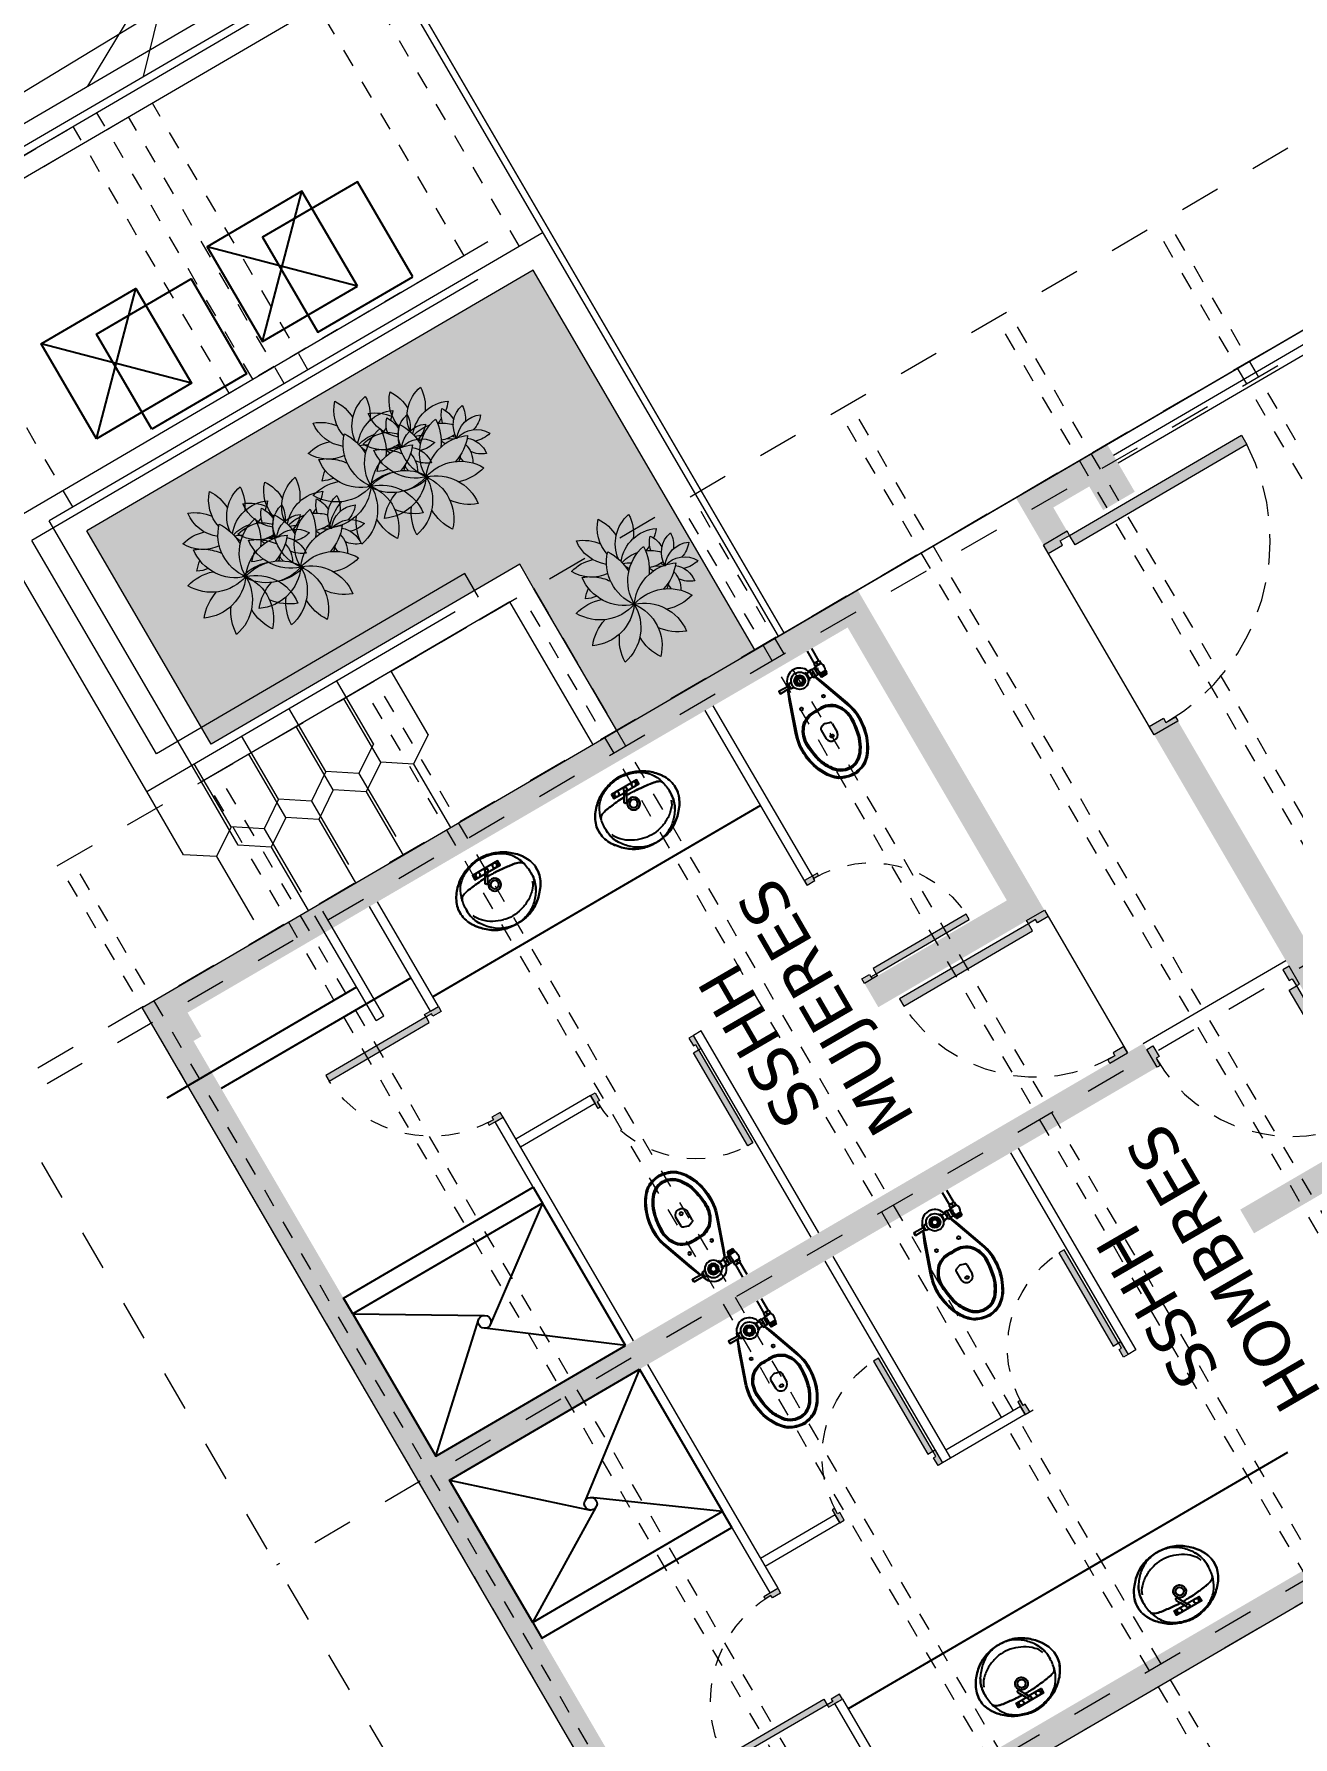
# Model space of a CAD drawing. Header units: millimetres. Extents: x 547073 to 557369, y 9424164 to 9429566.
# Drawn here: x 548950.16 to 548957.03, y 9427007.95 to 9427017.25 of the extents above; entities that cross this region are included whole.
import ezdxf

# ---------------------------------------------------------------- set-up
doc = ezdxf.new("R2010")
doc.units = ezdxf.units.MM
doc.linetypes.add('Dash', pattern=[6.35, 3.175, -3.175])
doc.linetypes.add('HIDDEN2', pattern=[0.1875, 0.125, -0.0625])
for name, color, linetype, lineweight in [('- Cotas', 173, 'Continuous', 13), ('- Lineas', 177, 'Continuous', 9), ('- Mobiliario fijo', 6, 'Continuous', 15), ('- Proyección', 8, 'Dash', 13), ('- Texto', 5, 'Continuous', 13), ('- Vegetación', 82, 'Continuous', 0), ('- Vidrio', 151, 'Continuous', 5), ('VIGUETAS', 251, 'Dash', 13), ('Z - TRAZADO AREAS VERDES', 3, 'Continuous', 9), ('Z-TRAZADO LOTES', 1, 'Continuous', 13)]:
    doc.layers.add(name, color=color, linetype=linetype, lineweight=lineweight)
doc.layers.add('- Hatch', color=7, linetype='Continuous', lineweight=9, true_color=0x636363)
for name, color, linetype in [('Escaleras', 252, 'Continuous'), ('Mobiliario Fijo', 171, 'Continuous'), ('Mobiliarioo', 45, 'Continuous')]:
    doc.layers.add(name, color=color, linetype=linetype)
doc.styles.add('- Txt M', font='verdana.ttf', dxfattribs={"height": 0.25})

# ---------------------------------------------------------------- blocks, each defined once
blk = doc.blocks.new('A$C59505A60')
at = {"true_color": 0xffffff}
h = blk.add_hatch(color=7, dxfattribs=at)
h.paths.add_polyline_path([(-0.0195, 0.929), (-0.0643, 0.9249), (0.0094, 0.1138), (0.0543, 0.1179)])
h.paths.add_polyline_path([(0.0331, 0.0708), (0.0135, 0.069), (0.0094, 0.1138), (-0.0057, 0.1124), (-0.0102, 0.112), (0, 0), (0.0392, 0.0036)])
h.paths.add_polyline_path([(0.8861, 0.1935), (0.8816, 0.1931), (0.8665, 0.1917), (0.8706, 0.1469), (0.851, 0.1451), (0.8571, 0.0779), (0.8963, 0.0815)])
at = {"lineweight": 9, "extrusion": (0, 0, -1)}
for p, q in [((-0.0643, 0.9249), (-0.0195, 0.929)), ((0.0094, 0.1138), (-0.0643, 0.9249)), ((-0.0195, 0.929), (0.0543, 0.1179)), ((0.0543, 0.1179), (0.0094, 0.1138))]:
    blk.add_line(p, q, dxfattribs=at)
at = {"lineweight": 9}
for p, q in [((0.851, 0.1451), (0.8706, 0.1469)), ((0.8571, 0.0779), (0.851, 0.1451)), ((0.8665, 0.1917), (0.8816, 0.1931)), ((0.8706, 0.1469), (0.8665, 0.1917)), ((0.8816, 0.1931), (0.8861, 0.1935)), ((0.8861, 0.1935), (0.8963, 0.0815)), ((-0.0057, 0.1124), (-0.0102, 0.112)), ((-0.0102, 0.112), (0, 0)), ((0.0094, 0.1138), (-0.0057, 0.1124)), ((0.0135, 0.069), (0.0094, 0.1138)), ((0.0331, 0.0708), (0.0135, 0.069)), ((0.0392, 0.0036), (0.0331, 0.0708)), ((0.8963, 0.0815), (0.8571, 0.0779)), ((0, 0), (0.0392, 0.0036))]:
    blk.add_line(p, q, dxfattribs=at)
at = {"color": 31, "linetype": 'HIDDEN2', "lineweight": 5}
blk.add_arc((0.0135, 0.069), 0.8606, 5.19356, 92.19477, dxfattribs=at)
blk = doc.blocks.new('A$C0B8B6134')
for p, q in [((0.1623, 0.35), (0.3206, 0.35)), ((0.1623, 0.3236), (0.1623, 0.35)), ((0.2414, 0.3236), (0.1623, 0.3236)), ((0.1762, 0.3401), (0.1689, 0.3401)), ((0.1689, 0.3401), (0.1689, 0.3335)), ((0.1689, 0.3335), (0.1762, 0.3335)), ((0.2394, 0.3271), (0.271, 0.2723)), ((0.2824, 0.2789), (0.2508, 0.3336)), ((0.3206, 0.3236), (0.2567, 0.3236)), ((0.3067, 0.3401), (0.314, 0.3401)), ((0.314, 0.3335), (0.3067, 0.3335)), ((0.314, 0.3401), (0.314, 0.3335)), ((0.3206, 0.35), (0.3206, 0.3236))]:
    blk.add_line(p, q)
at = {"ltscale": 0.5}
for points in [[(0.0435, 0.095, -0.113438), (0.0046, 0.1673, -0.078428), (0, 0.209, -0.091956), (0.0046, 0.2477, -0.101695), (0.0444, 0.3195, -0.064111), (0.1028, 0.3707, -0.061532), (0.1702, 0.4005, -0.073564), (0.241, 0.412, -0.073564), (0.3118, 0.4005, -0.061532), (0.3792, 0.3707, -0.064111), (0.4376, 0.3195, -0.101695), (0.4774, 0.2477, -0.091956), (0.482, 0.209, -0.078428), (0.4774, 0.1673, -0.113438), (0.4385, 0.095, -0.075925), (0.3818, 0.0412, -0.088041), (0.3139, 0.0088, -0.060533), (0.241, 0, -0.060533), (0.1681, 0.0088, -0.088041), (0.1002, 0.0412, -0.075925)], [(0.4376, 0.2611, 0.01898), (0.4327, 0.2788, 0.087557), (0.3988, 0.3414, 0.087765), (0.342, 0.3839, 0.059075), (0.2754, 0.404, 0.029077), (0.241, 0.407, 0.029077), (0.2066, 0.404, 0.059075), (0.14, 0.3839, 0.087765), (0.0832, 0.3414, 0.087557), (0.0493, 0.2788, 0.01898), (0.0444, 0.2611, -0.244571), (0.0625, 0.282, -0.060375), (0.0981, 0.2915, -0.010903), (0.1652, 0.2994, -0.016897), (0.2068, 0.303, 0.026377), (0.241, 0.304, 0.00939), (0.2532, 0.3032), (0.2414, 0.3236), (0.1623, 0.3236), (0.1623, 0.35), (0.3206, 0.35), (0.3206, 0.3236), (0.2566, 0.3236), (0.2686, 0.3029, 0.005093), (0.2752, 0.303, -0.016897), (0.3168, 0.2994, -0.010903), (0.3839, 0.2915, -0.060375), (0.4195, 0.282, -0.244571)], [(0.1689, 0.3335), (0.1689, 0.3401), (0.1759, 0.3401, -0.881018), (0.2019, 0.3368, -0.881018), (0.1759, 0.3335)], [(0.276, 0.246, -1), (0.206, 0.246, -1)], [(0.2316, 0.3368, -1), (0.2514, 0.3368, -1)], [(0.281, 0.3368, -0.881018), (0.307, 0.3401), (0.314, 0.3401), (0.314, 0.3335), (0.307, 0.3335, -0.881018)], [(0.038, 0.209, 0.050862), (0.0391, 0.1734, 0.101521), (0.0626, 0.106, -0.101521), (0.0391, 0.1734, -0.050862)], [(0.2635, 0.246, -1), (0.2185, 0.246, -1)], [(0.4429, 0.1734, -0.101515), (0.4194, 0.106, 0.101515), (0.4429, 0.1734, 0.050858), (0.444, 0.209, -0.050858)]]:
    blk.add_lwpolyline(points, format="xyb", close=True, dxfattribs=at)
for centre, radius in [((0.1887, 0.3368), 0.0132), ((0.241, 0.246), 0.035), ((0.2415, 0.3368), 0.0099), ((0.2942, 0.3368), 0.0132), ((0.241, 0.246), 0.0225)]:
    blk.add_circle(centre, radius)
for centre, radius, start, end in [((0.2318, 0.2021), 0.2037, 116.78621, 136.84896), ((0.2572, 0.1128), 0.3006, 106.82136, 120.90576), ((0.2579, 0.113), 0.2954, 99.99249, 113.51566), ((0.2444, 0.167), 0.2451, 90.79856, 107.62797), ((0.2497, 0.1101), 0.297, 91.66901, 98.33099), ((0.2376, 0.167), 0.2451, 72.37203, 89.20144), ((0.2323, 0.1101), 0.297, 81.66901, 88.33099), ((0.2241, 0.113), 0.2954, 66.48434, 80.00751), ((0.2248, 0.1128), 0.3006, 59.09424, 73.17864), ((0.2502, 0.2021), 0.2037, 43.15104, 63.21379), ((0.1993, 0.1868), 0.2039, 139.41518, 162.642), ((0.2724, 0.1183), 0.3041, 123.91032, 138.58333), ((0.0736, 0.2542), 0.03, 111.78389, 166.75636), ((0.2437, 0.2141), 0.2049, 141.57689, 161.59246), ((0.1193, 0.1398), 0.1532, 97.96384, 111.78389), ((0.3126, -1.2417), 1.5482, 95.46522, 97.96384), ((0.2389, -0.3148), 0.6186, 92.97155, 96.84379), ((0.2141, 0.6274), 0.3245, 268.70432, 274.74806), ((0.2679, 0.6274), 0.3245, 265.25194, 267.4039), ((0.2679, 0.6274), 0.3245, 270.12852, 271.29568), ((0.2431, -0.3148), 0.6186, 83.15621, 87.02845), ((0.1694, -1.2417), 1.5482, 82.03616, 84.53478), ((0.2096, 0.1183), 0.3041, 41.41667, 56.08968), ((0.3627, 0.1398), 0.1532, 68.21611, 82.03616), ((0.2383, 0.2141), 0.2049, 18.40754, 38.42311), ((0.4084, 0.2542), 0.03, 13.24364, 68.21611), ((0.2827, 0.1868), 0.2039, 17.358, 40.58482), ((0.1066, 0.2158), 0.1068, 162.642, 183.65764), ((0.1344, 0.2029), 0.1345, 177.39246, 195.33008), ((0.2131, 0.1967), 0.1755, 175.96974, 187.61644), ((0.2801, 0.2056), 0.2422, 162.40698, 179.18968), ((0.2768, 0.2754), 0.0066, 208.10015, 31.89977), ((0.2019, 0.2056), 0.2422, 0.81032, 17.59302), ((0.2689, 0.1967), 0.1755, 352.38356, 4.03026), ((0.3754, 0.2158), 0.1068, 356.34236, 17.358), ((0.3476, 0.2029), 0.1345, 344.66992, 2.60754), ((0.1814, 0.2158), 0.1833, 195.33008, 221.21754), ((0.2151, 0.1969), 0.1776, 187.61644, 210.80245), ((0.2479, 0.2537), 0.2587, 217.83055, 235.19788), ((0.1415, 0.1832), 0.0902, 195.55503, 227.71006), ((0.3149, 0.271), 0.3015, 213.18601, 226.81399), ((0.21, 0.2332), 0.1741, 222.09057, 243.05501), ((0.272, 0.2332), 0.1741, 296.94499, 317.90943), ((0.1671, 0.271), 0.3015, 313.18601, 326.81399), ((0.2341, 0.2537), 0.2587, 304.80212, 322.16945), ((0.3405, 0.1832), 0.0902, 312.28994, 344.44497), ((0.2669, 0.1969), 0.1776, 329.19755, 352.38356), ((0.3006, 0.2158), 0.1833, 318.78246, 344.66992), ((0.2255, 0.2164), 0.2153, 234.44099, 254.56654), ((0.2459, 0.206), 0.2069, 228.423, 248.43827), ((0.231, 0.254), 0.2024, 240.40393, 257.02478), ((0.241, 0.3042), 0.3042, 256.14894, 270.00515), ((0.2438, 0.2085), 0.2085, 249.21893, 269.2227), ((0.2353, 0.2098), 0.1609, 252.00481, 272.03005), ((0.2467, 0.2098), 0.1609, 267.96995, 287.99519), ((0.2382, 0.2085), 0.2085, 270.7773, 290.78107), ((0.241, 0.3042), 0.3042, 269.99485, 283.85106), ((0.251, 0.254), 0.2024, 282.97522, 299.59607), ((0.2361, 0.206), 0.2069, 291.56173, 311.577), ((0.2565, 0.2164), 0.2153, 285.43346, 305.55901)]:
    blk.add_arc(centre, radius, start, end)
blk = doc.blocks.new('arbol5')
at = {"true_color": 0x3caa68}
h = blk.add_hatch(color=105, dxfattribs=at)
h.paths.add_polyline_path([(-0.345, 0.172, 0.036256), (-0.329, 0.138, -0.016105), (-0.309, 0.139, -0.036992)], flags=17)
h.paths.add_polyline_path([(-0.219, 0.447, 0.028773), (-0.229, 0.41, -0.045669), (-0.236, 0.363, 0.08534), (-0.225, 0.251, -0.188539), (-0.095, 0.066, 0.365202)])
h.paths.add_polyline_path([(-0.419, 0.302, 0.151502), (-0.309, 0.139, -0.188539), (-0.095, 0.066, 0.365202)])
h.paths.add_polyline_path([(-0.495, 0.066, 0.151502), (-0.311, -0.001, -0.188539), (-0.095, 0.066, 0.365202)])
h.paths.add_polyline_path([(-0.095, 0.066, 0.22142), (-0.34, -0.027, 0.054729), (-0.382, -0.08, -0.029527), (-0.388, -0.1, 0.011417), (-0.395, -0.105, 0.055405), (-0.419, -0.169, 0.151502), (-0.23, -0.115, -0.188539)])
h.paths.add_polyline_path([(-0.095, 0.066, 0.365202), (-0.219, -0.314, 0.151502), (-0.098, -0.16, -0.188539)])
h.paths.add_polyline_path([(-0.095, 0.066, 0.365202), (0.029, -0.314, 0.151502), (0.036, -0.118, -0.188539)])
h.paths.add_polyline_path([(0.119, -0.006, -0.188539), (-0.095, 0.066, 0.365202), (0.229, -0.169, 0.151502)])
h.paths.add_polyline_path([(0.121, 0.133, -0.188539), (-0.095, 0.066, 0.365202), (0.305, 0.066, 0.151502)])
h.paths.add_polyline_path([(0.229, 0.302, 0.151502), (0.04, 0.247, -0.188539), (-0.095, 0.066, 0.365202)])
h.paths.add_polyline_path([(0.029, 0.447, 0.151502), (-0.092, 0.292, -0.188539), (-0.095, 0.066, 0.365202)])
h.paths.add_polyline_path([(-0.078, 0.401, 0.06757), (-0.153, 0.392, -0.063576), (-0.108, 0.328, 0.075087)], flags=17)
h.paths.add_polyline_path([(-0.237, 0.356, 0.001682), (-0.238, 0.355, -0.081355), (-0.274, 0.277, -0.044461), (-0.225, 0.251, -0.08018)])
h.paths.add_polyline_path([(-0.248, 0.525, 0.151502), (-0.351, 0.393, -0.094001), (-0.334, 0.296, -0.050849), (-0.274, 0.277, 0.249999)])
h.paths.add_polyline_path([(-0.459, 0.525, 0.151502), (-0.465, 0.358, -0.078463), (-0.404, 0.302, -0.056459), (-0.334, 0.296, 0.263375)])
h.paths.add_polyline_path([(-0.629, 0.401, 0.151502), (-0.536, 0.263, -0.153344), (-0.383, 0.222, -0.066361), (-0.419, 0.302, -0.012165), (-0.404, 0.302, 0.246947)])
h.paths.add_polyline_path([(-0.369, 0.201, -0.018898), (-0.383, 0.222, 0.326912), (-0.694, 0.201, 0.151502), (-0.537, 0.144, -0.17375)])
h.paths.add_polyline_path([(-0.363, 0.194, -0.006682), (-0.369, 0.201, 0.349056), (-0.629, 0, 0.060274), (-0.562, 0.007, -0.037933), (-0.572, 0.033, -0.095136), (-0.506, 0.026, 0.037892), (-0.469, 0.046, -0.001638), (-0.468, 0.048, -0.024612), (-0.495, 0.066, -0.046547), (-0.448, 0.099, -0.121924)])
h.paths.add_polyline_path([(-0.358, 0.188, -0.006082), (-0.363, 0.194, 0.121924), (-0.448, 0.099, -0.066601), (-0.371, 0.13, -0.056365)])
h.paths.add_polyline_path([(-0.345, 0.172, -0.015461), (-0.358, 0.188, 0.056365), (-0.371, 0.13, -0.034695), (-0.329, 0.138, -0.036256)], flags=17)
h.paths.add_polyline_path([(-0.357, 0.005, -0.090734), (-0.468, 0.048, 0.103928), (-0.476, -0.061, -0.096355), (-0.412, -0.083, 0.092833)])
h.paths.add_polyline_path([(-0.34, -0.027, -0.032766), (-0.355, 0.004, -0.001977), (-0.357, 0.005, -0.037024), (-0.375, -0.033, -0.068557), (-0.382, -0.08, -0.054729)], flags=17)
h.paths.add_polyline_path([(-0.375, -0.033, -0.038172), (-0.399, -0.068, -0.039795), (-0.39, -0.095, -0.013107), (-0.382, -0.08, 0.068557)], flags=17)
h.paths.add_polyline_path([(-0.476, 0.013, 0.142694), (-0.572, 0.033, 0.151502), (-0.51, -0.059, -0.04856), (-0.476, -0.061, -0.069653)])
h.paths.add_polyline_path([(-0.616, -0.1, 0.151502), (-0.511, -0.138, -0.18214), (-0.393, -0.1, -0.002111), (-0.391, -0.098, 0.358691)])
h.paths.add_polyline_path([(-0.399, -0.068, -0.017409), (-0.412, -0.083, -0.036031), (-0.391, -0.098, -0.00279), (-0.39, -0.095, 0.039795)], flags=17)
h.paths.add_polyline_path([(-0.395, -0.105, -0.004219), (-0.393, -0.1, 0.358205), (-0.572, -0.234, 0.151502), (-0.465, -0.203, -0.176742)])
h.paths.add_polyline_path([(-0.401, -0.169, -0.013208), (-0.419, -0.169, -0.055405), (-0.395, -0.105, 0.352316), (-0.458, -0.316, 0.151502), (-0.39, -0.229, -0.086795)])
h.paths.add_polyline_path([(-0.314, -0.205, -0.084673), (-0.357, -0.165, -0.033248), (-0.401, -0.169, 0.255746), (-0.318, -0.316, 0.151502)])
h.paths.add_polyline_path([(-0.24, -0.168, 0.049778), (-0.267, -0.141, -0.018612), (-0.28, -0.142, -0.061432), (-0.357, -0.165, 0.201133), (-0.239, -0.233, -0.052611)])
h.paths.add_polyline_path([(-0.23, -0.115, -0.042586), (-0.28, -0.142, 0.063225), (-0.236, -0.137, -0.018569)], flags=17)
for points in [[(-0.334, 0.296, 0.263375), (-0.459, 0.525, 0.151502), (-0.465, 0.358, 0.365202)], [(-0.274, 0.277, 0.249999), (-0.248, 0.525, 0.151502), (-0.351, 0.393, 0.365202)], [(-0.404, 0.302, 0.246947), (-0.629, 0.401, 0.151502), (-0.536, 0.263, 0.365202)], [(-0.237, 0.356, 0.001682), (-0.238, 0.355, 0.365202)], [(-0.236, 0.363, 0.08534), (-0.225, 0.251, 0.365202)], [(-0.095, 0.066, 0.365202), (-0.219, 0.447, 0.028773), (-0.229, 0.41, 0.365202)], [(-0.108, 0.328, 0.075087), (-0.078, 0.401, 0.06757), (-0.153, 0.392, 0.365202)], [(-0.095, 0.066, 0.365202), (0.029, 0.447, 0.151502), (-0.092, 0.292, 0.365202)], [(-0.383, 0.222, 0.326912), (-0.694, 0.201, 0.151502), (-0.537, 0.144, 0.365202)], [(-0.095, 0.066, 0.365202), (-0.419, 0.302, 0.151502), (-0.309, 0.139, 0.365202)], [(-0.095, 0.066, 0.365202), (0.229, 0.302, 0.151502), (0.04, 0.247, 0.365202)], [(-0.369, 0.201, 0.349056), (-0.629, 0, 0.060274), (-0.562, 0.007, 0.365202)], [(-0.095, 0.066, 0.365202), (-0.495, 0.066, 0.151502), (-0.311, -0.001, 0.365202)], [(-0.363, 0.194, 0.121924), (-0.448, 0.099, 0.151502)], [(-0.358, 0.188, 0.056365), (-0.371, 0.13, 0.151502)], [(-0.345, 0.172, 0.036256), (-0.329, 0.138, 0.151502)], [(-0.095, 0.066, 0.365202), (0.305, 0.066, 0.151502), (0.121, 0.133, 0.365202)], [(-0.476, 0.013, 0.142694), (-0.572, 0.033, 0.151502), (-0.51, -0.059, 0.365202)], [(-0.506, 0.026, 0.037892), (-0.469, 0.046, 0.365202)], [(-0.468, 0.048, 0.103928), (-0.476, -0.061, 0.151502)], [(-0.412, -0.083, 0.092833), (-0.357, 0.005, 0.365202)], [(-0.355, 0.004, 0.032766), (-0.34, -0.027, 0.151502)], [(-0.095, 0.066, 0.22142), (-0.34, -0.027, 0.151502)], [(-0.095, 0.066, 0.365202), (-0.219, -0.314, 0.151502), (-0.098, -0.16, 0.365202)], [(-0.095, 0.066, 0.365202), (0.029, -0.314, 0.151502), (0.036, -0.118, 0.365202)], [(-0.095, 0.066, 0.365202), (0.229, -0.169, 0.151502), (0.119, -0.006, 0.365202)], [(-0.388, -0.1, 0.365202), (-0.616, -0.1, 0.151502), (-0.511, -0.138, 0.365202)], [(-0.388, -0.1, 0.365202), (-0.572, -0.234, 0.151502), (-0.465, -0.203, 0.365202)], [(-0.388, -0.1, 0.365202), (-0.458, -0.316, 0.151502), (-0.39, -0.229, 0.365202)], [(-0.34, -0.027, 0.133025), (-0.419, -0.169, 0.151502), (-0.23, -0.115, 0.365202)], [(-0.388, -0.1, 0.048069), (-0.399, -0.068, 0.151502)], [(-0.388, -0.1, 0.098283), (-0.375, -0.033, 0.094824)], [(-0.401, -0.169, 0.255746), (-0.318, -0.316, 0.151502), (-0.314, -0.205, 0.365202)], [(-0.357, -0.165, 0.201133), (-0.239, -0.233, 0.151502)], [(-0.28, -0.142, 0.063225), (-0.236, -0.137, 0.151502)], [(-0.24, -0.168, 0.049778), (-0.267, -0.141, 0.365202)]]:
    blk.add_lwpolyline(points, format="xyb")
blk = doc.blocks.new('TP_FLUX_Planta')
for p, q in [((-0.3568, 0.1579), (-0.127, 0.0768)), ((-0.3548, 0.1636), (-0.1898, 0.1053)), ((-0.1898, 0.1053), (-0.1271, 0.0789)), ((-0.1287, 0.1265), (-0.1267, 0.1285)), ((-0.1287, 0.1265), (-0.1268, 0.0695)), ((-0.1109, 0.1265), (-0.1287, 0.1265)), ((-0.1129, 0.1285), (-0.1267, 0.1285)), ((-0.1109, 0.1265), (-0.1129, 0.1285)), ((-0.1109, 0.1265), (-0.1128, 0.0695)), ((-0.4104, 0.035), (-0.4658, 0.035)), ((-0.3909, 0.0032), (-0.399, 0.0269)), ((-0.1334, 0.0455), (-0.1408, 0.0455)), ((-0.1408, 0.0426), (-0.1408, 0.0455)), ((-0.1348, 0.063), (-0.1323, 0.0655)), ((-0.1348, 0.0455), (-0.1348, 0.063)), ((-0.1348, 0.063), (-0.1048, 0.063)), ((-0.1323, 0.0655), (-0.1073, 0.0655)), ((-0.1128, 0.0695), (-0.1268, 0.0695)), ((-0.1127, 0.0728), (-0.0965, 0.066)), ((-0.1127, 0.0717), (-0.0965, 0.066)), ((-0.1048, 0.063), (-0.1073, 0.0655)), ((-0.1062, 0.0455), (-0.0988, 0.0455)), ((-0.1048, 0.0455), (-0.1048, 0.063)), ((-0.0988, 0.0426), (-0.0988, 0.0455)), ((-0.4104, -0.035), (-0.4658, -0.035)), ((-0.3909, -0.0032), (-0.399, -0.0269)), ((-0.3568, -0.1579), (-0.1423, -0.0822)), ((-0.1898, -0.1053), (-0.1423, -0.0853)), ((-0.1423, -0.0735), (-0.1423, -0.0885)), ((-0.1423, -0.0735), (-0.0973, -0.0735)), ((-0.1423, -0.0885), (-0.0973, -0.0885)), ((-0.1418, -0.0505), (-0.1418, -0.0421)), ((-0.0978, -0.0505), (-0.1418, -0.0505)), ((-0.1398, -0.0885), (-0.1398, -0.1035)), ((-0.1353, -0.0505), (-0.1353, -0.0735)), ((-0.1198, -0.0757), (-0.1198, -0.0863)), ((-0.1043, -0.0505), (-0.1043, -0.0735)), ((-0.1043, -0.0688), (-0.0965, -0.066)), ((-0.1043, -0.0693), (-0.0965, -0.066)), ((-0.0998, -0.0885), (-0.0998, -0.1035)), ((-0.0978, -0.0505), (-0.0978, -0.0421)), ((-0.0973, -0.0735), (-0.0973, -0.0885)), ((-0.3548, -0.1636), (-0.1898, -0.1053)), ((-0.1618, -0.147), (-0.1618, -0.113)), ((-0.1518, -0.113), (-0.1618, -0.113)), ((-0.1518, -0.147), (-0.1618, -0.147)), ((-0.1535, -0.13), (-0.1601, -0.13)), ((-0.1518, -0.1496), (-0.1518, -0.1104)), ((-0.1403, -0.1104), (-0.1518, -0.1104)), ((-0.1428, -0.1496), (-0.1518, -0.1496)), ((-0.1428, -0.1496), (-0.1428, -0.1104)), ((-0.1403, -0.1202), (-0.1403, -0.1035)), ((-0.0993, -0.1035), (-0.1403, -0.1035)), ((-0.0993, -0.1202), (-0.0993, -0.1035)), ((-0.0948, -0.1104), (-0.0993, -0.1104)), ((-0.0968, -0.1496), (-0.0968, -0.1104)), ((-0.0948, -0.1496), (-0.0968, -0.1496)), ((-0.0948, -0.1496), (-0.0948, -0.1104)), ((-0.0778, -0.113), (-0.0948, -0.113)), ((-0.0778, -0.147), (-0.0948, -0.147)), ((-0.0795, -0.13), (-0.0931, -0.13)), ((-0.0778, -0.147), (-0.0778, -0.113)), ((0, -0.1165), (-0.0778, -0.1165)), ((0, -0.1435), (-0.0778, -0.1435))]:
    blk.add_line(p, q)
for points in [[(-0.7118, 0, -0.111076), (-0.6868, 0.0848, -0.108324), (-0.6216, 0.1408, -0.215662), (-0.3548, 0.1636)], [(-0.7058, -0.0004, -0.110535), (-0.6818, 0.0815, -0.107849), (-0.6187, 0.1355, -0.215705), (-0.3568, 0.1579, -0.135436)], [(-0.673, 0.0001, -0.266777), (-0.6154, 0.0974, -0.072919), (-0.5563, 0.1267, -0.07659), (-0.4291, 0.1444, -0.049694), (-0.3784, 0.1325, -0.070456), (-0.3334, 0.1015, -0.08959), (-0.3074, 0.0524, -0.050076), (-0.3043, -0.0003, -0.050076)], [(-0.6655, 0, -0.267633), (-0.6114, 0.091, -0.073213), (-0.5541, 0.1195, -0.076271), (-0.4297, 0.1369, -0.048777), (-0.3813, 0.1256, -0.068967), (-0.3389, 0.0964, -0.087618), (-0.3147, 0.0506, -0.04953), (-0.3118, 0)], [(-0.7058, 0.0004, 0.110535), (-0.6818, -0.0815, 0.107849), (-0.6187, -0.1355, 0.215705), (-0.3568, -0.1579, 0.135436)], [(-0.673, -0.0001, 0.266777), (-0.6154, -0.0974, 0.072919), (-0.5563, -0.1267, 0.07659), (-0.4291, -0.1444, 0.049694), (-0.3784, -0.1325, 0.070456), (-0.3334, -0.1015, 0.08959), (-0.3074, -0.0524, 0.050076), (-0.3043, 0.0003, 0.050076)], [(-0.7118, 0, 0.111076), (-0.6868, -0.0848, 0.108324), (-0.6216, -0.1408, 0.215662), (-0.3548, -0.1636)], [(-0.6655, 0, 0.267633), (-0.6114, -0.091, 0.073213), (-0.5541, -0.1195, 0.076271), (-0.4297, -0.1369, 0.048777), (-0.3813, -0.1256, 0.068967), (-0.3389, -0.0964, 0.087618), (-0.3147, -0.0506, 0.04953), (-0.3118, 0)]]:
    blk.add_lwpolyline(points, format="xyb")
blk.add_lwpolyline([(-0.1038, 0.0092), (-0.1198, 0.0185), (-0.1358, 0.0092), (-0.1358, -0.0092), (-0.1198, -0.0185), (-0.1038, -0.0092)], close=True)
for centre, radius in [((-0.2578, 0.07), 0.008), ((-0.1198, 0), 0.0475), ((-0.1198, 0), 0.03), ((-0.1198, 0), 0.029), ((-0.1198, 0), 0.024), ((-0.1198, 0), 0.0232), ((-0.1198, 0), 0.016), ((-0.2578, -0.07), 0.008)]:
    blk.add_circle(centre, radius)
for centre, radius, start, end in [((-0.4604, 0), 0.0354, 98.79741, 261.20259), ((-0.4104, 0.023), 0.012, 18.92464, 90), ((-0.4004, 0), 0.01, 341.07536, 18.92464), ((-0.1303, 0.018), 0.0275, 98.6529, 112.41212), ((-0.122, 0.0637), 0.00754, 129.75753, 166.2317), ((-0.1176, 0.0637), 0.00754, 13.7683, 50.24247), ((-0.1093, 0.018), 0.0275, 67.58788, 81.3471), ((-0.1198, 0), 0.07, 289.45201, 70.54799), ((-0.4104, -0.023), 0.012, 270, 341.07536), ((-0.131, -0.103), 0.0295, 67.58788, 112.41212), ((-0.131, -0.059), 0.0295, 247.58788, 292.41212), ((-0.1247, -0.0203), 0.0304, 235.73791, 262.18707), ((-0.1086, -0.103), 0.0295, 67.58788, 112.41212), ((-0.1086, -0.059), 0.0295, 247.58788, 292.41212), ((-0.1149, -0.0203), 0.0304, 277.81293, 304.26209), ((-0.1395, -0.1215), 0.0223, 157.58788, 202.41212), ((-0.1395, -0.1385), 0.0223, 157.58788, 202.41212), ((-0.1741, -0.1215), 0.0223, 337.58788, 22.41212), ((-0.1741, -0.1385), 0.0223, 337.58788, 22.41212), ((-0.1198, -0.1031), 0.0519, 243.71578, 296.28422), ((-0.1198, -0.1406), 0.0371, 56.49155, 123.50845), ((-0.1198, -0.1555), 0.0408, 69.19873, 110.80127), ((-0.0725, -0.1215), 0.0223, 157.58788, 202.41212), ((-0.0725, -0.1385), 0.0223, 157.58788, 202.41212), ((-0.1001, -0.1215), 0.0223, 337.58788, 22.41212), ((-0.1001, -0.1385), 0.0223, 337.58788, 22.41212)]:
    blk.add_arc(centre, radius, start, end)
blk.add_ellipse((-0.4687, 0), major_axis=(0, 0.01), ratio=0.75)

msp = doc.modelspace()

# ---------------------------------------------------------------- hatches: boundary and pattern name
at = {"layer": '- Hatch'}
h = msp.add_hatch(color=256, dxfattribs=at)
h.dxf.hatch_style = 1
h.paths.add_polyline_path([(548970.415, 9427019.297), (548971.6496, 9427017.1809), (548974.3273, 9427018.743), (548974.2517, 9427018.8726), (548971.7036, 9427017.386), (548970.6202, 9427019.2431), (548971.3112, 9427019.6462), (548971.2545, 9427019.7434), (548971.2356, 9427019.7758)])
h.paths.add_polyline_path([(548972.013, 9427020.2293), (548972.0886, 9427020.0997), (548973.2114, 9427020.7548), (548974.2193, 9427019.0273), (548974.3488, 9427019.1029), (548971.6277, 9427023.7672), (548971.4981, 9427023.6916), (548973.1358, 9427020.8844)])
h.paths.add_polyline_path([(548974.1761, 9427019.0021), (548974.3273, 9427018.743), (548974.5, 9427018.8438), (548974.3488, 9427019.1029)])
h.paths.add_polyline_path([(548971.3037, 9427023.9255), (548971.4549, 9427023.6664), (548971.6277, 9427023.7672), (548971.4765, 9427024.0263)])
h.paths.add_polyline_path([(548968.6261, 9427022.3634), (548968.7017, 9427022.2338), (548971.3793, 9427023.7959), (548971.3037, 9427023.9255)])
h.paths.add_polyline_path([(548969.8859, 9427020.204), (548969.9615, 9427020.0744), (548970.0587, 9427020.1311), (548970.4798, 9427020.3768), (548970.4042, 9427020.5063)])
h.paths.add_polyline_path([(548961.0251, 9427017.9288), (548961.1763, 9427017.6697), (548961.349, 9427017.7705), (548961.1979, 9427018.0296)])
h.paths.add_polyline_path([(548955.5165, 9427014.7151), (548955.6677, 9427014.4559), (548955.7973, 9427014.5315), (548955.7217, 9427014.6611), (548955.9182, 9427014.7758), (548955.9938, 9427014.6462), (548956.1665, 9427014.747), (548956.0154, 9427015.0061), (548955.8426, 9427014.9053)])
h.paths.add_polyline_path([(548950.8977, 9427011.6731), (548953.6188, 9427007.0088), (548953.7484, 9427007.0844), (548952.4256, 9427009.3517), (548952.35, 9427009.4813), (548951.0272, 9427011.7486)])
h.paths.add_polyline_path([(548953.6188, 9427007.0088), (548953.77, 9427006.7497), (548953.9428, 9427006.8505), (548953.7916, 9427007.1096)])
h.paths.add_polyline_path([(548950.7465, 9427011.9322), (548950.8977, 9427011.6731), (548951.0704, 9427011.7738), (548950.9192, 9427012.033)])
h.paths.add_polyline_path([(548950.9192, 9427012.033), (548950.9948, 9427011.9034), (548954.5988, 9427014.006), (548955.4681, 9427012.516), (548954.6907, 9427012.0625), (548954.7663, 9427011.9329), (548955.6732, 9427012.4621), (548954.6528, 9427014.2112)])
h.paths.add_polyline_path([(548952.4256, 9427009.3517), (548952.35, 9427009.4813), (548956.2131, 9427011.7351), (548956.2887, 9427011.6055)])
h.paths.add_polyline_path([(548953.9428, 9427006.8505), (548953.8672, 9427006.98), (548958.4645, 9427009.6621), (548957.5952, 9427011.1521), (548956.8178, 9427010.6986), (548956.7422, 9427010.8281), (548957.5196, 9427011.2817), (548956.2724, 9427013.4195), (548956.402, 9427013.495), (548958.594, 9427009.7377), (548958.7905, 9427009.8524), (548958.715, 9427009.9819), (548958.8877, 9427010.0827), (548958.9633, 9427009.9532), (548963.973, 9427012.8759), (548963.8975, 9427013.0055), (548964.0702, 9427013.1063), (548964.2214, 9427012.8471)])
h.paths.add_polyline_path([(548969.2311, 9427015.7699), (548969.08, 9427016.029), (548969.2527, 9427016.1298), (548969.4039, 9427015.8707)])
h.paths.add_polyline_path([(548966.3588, 9427020.6932), (548966.2076, 9427020.9524), (548966.3804, 9427021.0532), (548966.5315, 9427020.794)])
at = {"layer": '- Vegetación', "ltscale": 0.5, "true_color": 0x005700}
h = msp.add_hatch(dxfattribs=at)
h.set_pattern_fill('AR-SAND', color=98, scale=0.002, angle=120.87574, style=0)
h.set_pattern_definition([(158.3757432919, (-7866869.332626, 5147114.27984), (-0.08236873653946, -0.0529777719087), [0, -0.077216, 0, -0.08636, 0, -0.08255]), (128.3757432919, (-7866869.33263, 5147114.27984), (-0.1691847369356, 0.003591805055), [0, -0.041656, 0, -0.069596, 0, -0.02667]), (88.3757432919, (-7866869.30056, 5147114.22621), (-0.0814306684371, 0.1356314345905), [0, -0.0254, 0, -0.09144, 0, -0.11938]), (78.3757432919, (-7866869.30056, 5147114.22621), (-0.1166353207335, 0.1081889066799), [0, -0.0127, 0, -0.059944, 0, -0.06858])])
h.paths.add_polyline_path([(548954.0913, 9427013.8836), (548953.3377, 9427013.4439), (548952.8086, 9427014.3509), (548951.1243, 9427013.3682), (548950.444, 9427014.5343), (548952.8819, 9427015.9566)])

# ---------------------------------------------------------------- linework, layer by layer
at = {"layer": '- Cotas'}
for points in [[(548950.4503, 9427016.9605), (548952.1798, 9427019.8234), (548952.0388, 9427023.4569)], [(548952.9355, 9427016.1615), (548950.2389, 9427014.5883)], [(548952.8819, 9427015.9566), (548950.444, 9427014.5343)], [(548954.0913, 9427013.8836), (548952.8819, 9427015.9566)], [(548951.0703, 9427013.1631), (548950.2389, 9427014.5883)], [(548951.1243, 9427013.3682), (548950.444, 9427014.5343)], [(548952.8086, 9427014.3509), (548951.1243, 9427013.3682)], [(548952.8842, 9427014.2213), (548952.8086, 9427014.3509)], [(548953.3377, 9427013.4439), (548952.8842, 9427014.2213)], [(548952.7546, 9427014.1457), (548951.0703, 9427013.1631)], [(548953.2082, 9427013.3684), (548952.7546, 9427014.1457)], [(548954.0913, 9427013.8836), (548954.5959, 9427014.178)]]:
    msp.add_lwpolyline(points, dxfattribs=at)
at = {"layer": '- Lineas'}
for points in [[(548946.9782, 9427014.7567), (548944.2069, 9427003.426), (548938.3786, 9427004.8511), (548944.3166, 9427029.1357), (548950.1449, 9427027.7106), (548949.9074, 9427026.7392), (548952.97, 9427022.4238), (548951.7824, 9427017.5669)], [(548946.8467, 9427014.8536), (548944.0968, 9427003.6073), (548938.5599, 9427004.9612), (548944.4267, 9427028.9544), (548949.9636, 9427027.6005), (548949.7418, 9427026.6934), (548952.8044, 9427022.378), (548951.6515, 9427017.6628)]]:
    msp.add_lwpolyline(points, close=True, dxfattribs=at)
for points in [[(548952.6217, 9427019.7974), (548952.0863, 9427017.6181), (548947.2008, 9427014.7679), (548946.5921, 9427012.2302)], [(548954.2209, 9427013.9592), (548952.0857, 9427017.6177), (548952.6214, 9427019.7972)], [(548952.4414, 9427019.6922), (548951.9554, 9427017.7142), (548947.0694, 9427014.8649), (548946.4827, 9427012.4177)], [(548950.7534, 9427017.0133), (548951.2394, 9427018.9909)], [(548952.6337, 9427016.1115), (548949.9397, 9427014.5328)], [(548952.58, 9427015.9063), (548950.1437, 9427014.4812)], [(548950.7716, 9427013.1107), (548949.9385, 9427014.5349)], [(548950.8253, 9427013.3159), (548950.1437, 9427014.4812)], [(548956.2724, 9427013.4195), (548955.6677, 9427014.4559)], [(548952.5085, 9427014.3005), (548950.8253, 9427013.3159)], [(548952.5842, 9427014.171), (548952.5085, 9427014.3005)], [(548950.7716, 9427013.1107), (548952.456, 9427014.0931)], [(548952.1068, 9427013.7678), (548951.8477, 9427013.6166)], [(548952.3083, 9427013.4224), (548952.1068, 9427013.7678)], [(548952.0093, 9427013.3714), (548951.8074, 9427013.7166)], [(548951.7503, 9427013.2199), (548951.5484, 9427013.5651)], [(548952.0492, 9427013.2712), (548951.8477, 9427013.6166)], [(548951.4914, 9427013.0685), (548951.2895, 9427013.4136)], [(548951.7901, 9427013.12), (548951.5886, 9427013.4654)], [(548952.3083, 9427013.4224), (548952.2292, 9427013.2604), (548952.0492, 9427013.2712)], [(548951.531, 9427012.9689), (548951.3295, 9427013.3143)], [(548952.0093, 9427013.3714), (548951.9303, 9427013.2094), (548951.7503, 9427013.2199)], [(548951.2324, 9427012.917), (548951.0305, 9427013.2622)], [(548951.7503, 9427013.2199), (548951.6714, 9427013.0579), (548951.4914, 9427013.0685)], [(548952.0492, 9427013.2712), (548951.9701, 9427013.1093), (548951.7901, 9427013.12)], [(548951.9303, 9427013.2094), (548952.1323, 9427012.864)], [(548952.2292, 9427013.2604), (548952.4308, 9427012.9148)], [(548950.9735, 9427012.7655), (548950.7716, 9427013.1107)], [(548951.2718, 9427012.8177), (548951.0703, 9427013.1631)], [(548951.7901, 9427013.12), (548951.7109, 9427012.9581), (548951.531, 9427012.9689)], [(548951.9701, 9427013.1093), (548952.1717, 9427012.7637)], [(548951.4914, 9427013.0685), (548951.4124, 9427012.9064), (548951.2324, 9427012.917)], [(548951.6714, 9427013.0579), (548951.8734, 9427012.7125)], [(548951.2324, 9427012.917), (548951.1534, 9427012.7549), (548950.9735, 9427012.7655)], [(548951.531, 9427012.9689), (548951.4518, 9427012.8069), (548951.2718, 9427012.8177)], [(548951.7109, 9427012.9581), (548951.9126, 9427012.6125)], [(548951.4124, 9427012.9064), (548951.6144, 9427012.561)], [(548951.1534, 9427012.7549), (548951.3555, 9427012.4096)], [(548951.4518, 9427012.8069), (548951.6534, 9427012.4613)], [(548955.6732, 9427012.4621), (548956.1267, 9427011.6847)], [(548956.2131, 9427011.7351), (548956.9905, 9427012.1886)]]:
    msp.add_lwpolyline(points, dxfattribs=at)
at = {"layer": '- Mobiliario fijo'}
for points in [[(548954.4135, 9427012.6369), (548953.8646, 9427013.5777)], [(548954.3775, 9427012.5994), (548953.8214, 9427013.5525)], [(548952.0673, 9427011.8858), (548951.7333, 9427012.4568)], [(548952.3215, 9427011.9116), (548951.9881, 9427012.4829)], [(548952.3647, 9427011.9368), (548952.0313, 9427012.5081)], [(548952.0241, 9427011.8606), (548951.6902, 9427012.4316)], [(548954.6907, 9427012.0625), (548954.6764, 9427012.0871)], [(548954.7339, 9427012.0877), (548954.7267, 9427012.1)], [(548952.3215, 9427011.9116), (548952.3647, 9427011.9368)], [(548952.0241, 9427011.8606), (548952.0673, 9427011.8858)], [(548953.7999, 9427011.8033), (548953.7567, 9427011.7781)], [(548954.4424, 9427010.702), (548953.7999, 9427011.8033)], [(548954.3992, 9427010.6768), (548953.7567, 9427011.7781)], [(548953.1953, 9427011.4506), (548952.7872, 9427011.2125)], [(548953.1953, 9427011.4506), (548953.2205, 9427011.4074)], [(548952.6742, 9427011.3069), (548952.7174, 9427011.3321)], [(548953.4297, 9427010.1112), (548952.7174, 9427011.3321)], [(548953.2205, 9427011.4074), (548952.8124, 9427011.1693)], [(548953.3865, 9427010.086), (548952.6742, 9427011.3069)], [(548955.5307, 9427011.1633), (548956.1732, 9427010.062)], [(548955.4876, 9427011.1381), (548956.1301, 9427010.0368)], [(548954.4748, 9427010.5473), (548955.1173, 9427009.446)], [(548954.518, 9427010.5725), (548955.1605, 9427009.4712)], [(548956.1732, 9427010.062), (548956.1301, 9427010.0368)], [(548953.4621, 9427009.9564), (548954.1744, 9427008.7355)], [(548953.5053, 9427009.9816), (548954.2176, 9427008.7607)], [(548955.5434, 9427009.7525), (548955.1353, 9427009.5144)], [(548955.5686, 9427009.7093), (548955.5434, 9427009.7525)], [(548955.5686, 9427009.7093), (548955.1605, 9427009.4712)], [(548955.5686, 9427009.7093), (548955.6118, 9427009.7345)], [(548955.1605, 9427009.4712), (548955.1173, 9427009.446)], [(548954.5307, 9427009.1616), (548954.1226, 9427008.9235)], [(548954.5559, 9427009.1184), (548954.1478, 9427008.8804)], [(548954.5559, 9427009.1184), (548954.5307, 9427009.1616)], [(548954.1744, 9427008.7355), (548954.2176, 9427008.7607)], [(548954.5272, 9427008.1309), (548954.5703, 9427008.1561)], [(548954.5272, 9427008.1309), (548954.8605, 9427007.5595)], [(548954.5703, 9427008.1561), (548954.9037, 9427007.5847)]]:
    msp.add_lwpolyline(points, dxfattribs=at)
at = {"layer": '- Proyección', "ltscale": 0.07}
msp.add_lwpolyline([(548953.4462, 9427005.5188), (548949.5156, 9427012.256), (548971.8003, 9427025.2572), (548975.7309, 9427018.5199)], close=True, dxfattribs=at)
for points in [[(548972.2539, 9427024.4798), (548949.9691, 9427011.4787)], [(548972.3043, 9427024.3934), (548950.0195, 9427011.3923)], [(548973.7656, 9427021.8886), (548951.4809, 9427008.8874)], [(548975.227, 9427019.3837), (548952.9423, 9427006.3825)], [(548975.2774, 9427019.2973), (548952.9926, 9427006.2962)]]:
    msp.add_lwpolyline(points, dxfattribs=at)
at = {"layer": '- Proyección', "ltscale": 0.05}
msp.add_lwpolyline([(548952.1068, 9427013.7678), (548952.8842, 9427014.2213), (548953.3377, 9427013.4439)], dxfattribs=at)
at = {"layer": '- Vidrio'}
for points in [[(548961.0604, 9427017.8684), (548956.0506, 9427014.9456)], [(548961.0856, 9427017.8252), (548956.0758, 9427014.9024)]]:
    msp.add_lwpolyline(points, dxfattribs=at)
at = {"lineweight": 35}
msp.add_lwpolyline([(548940.8926, 9426997.0302, -0.032083), (548995.6958, 9427028.5599), (549015.0102, 9427037.5662, -0.012444), (549037.7127, 9427046.8938), (549065.143, 9427152.3729), (549067.4694, 9427162.495), (549067.7374, 9427162.3494), (549071.9183, 9427178.4267), (549066.2107, 9427182.5736), (549062.4072, 9427185.9579), (549058.867, 9427189.5578), (549055.3761, 9427193.1793), (549051.9399, 9427196.8445), (549048.7408, 9427200.7251), (549045.9254, 9427204.9148), (549043.2313, 9427209.1957), (549040.807, 9427213.6642), (549031.5904, 9427231.0455), (549024.1704, 9427242.0412), (549014.4734, 9427254.4763)], format="xyb", dxfattribs=at)
at = {"color": 2}
for radius, start, end in [(493.3287, 118.436125, 121.653735), (493.1787, 118.43557, 122.075683)]:
    msp.add_arc((549213.3514, 9426586.0026), radius, start, end, dxfattribs=at)
at = {"layer": 'Escaleras'}
for points in [[(548951.9225, 9427015.8692), (548951.6196, 9427016.3871), (548951.1017, 9427016.0842), (548951.4046, 9427015.5663)], [(548952.2244, 9427015.9203), (548951.922, 9427016.4386), (548951.4038, 9427016.1362), (548951.7061, 9427015.618)], [(548950.7992, 9427015.0888), (548950.4969, 9427015.6071), (548951.0151, 9427015.9094), (548951.3175, 9427015.3912)], [(548950.4983, 9427015.0361), (548950.1953, 9427015.5541), (548950.7132, 9427015.857), (548951.0162, 9427015.3391)]]:
    msp.add_lwpolyline(points, close=True, dxfattribs=at)
for points in [[(548951.4046, 9427015.5663), (548951.6196, 9427016.3871)], [(548951.9225, 9427015.8692), (548951.1017, 9427016.0842)], [(548950.4983, 9427015.0361), (548950.7132, 9427015.857)], [(548951.0162, 9427015.3391), (548950.1953, 9427015.5541)]]:
    msp.add_lwpolyline(points, dxfattribs=at)
at = {"layer": 'Mobiliario Fijo'}
for points in [[(548954.1238, 9427013.0342), (548952.3337, 9427011.9899)], [(548952.2149, 9427012.0942), (548951.1784, 9427011.4895)], [(548951.9174, 9427012.0431), (548950.8815, 9427011.4373)], [(548957.0006, 9427009.5028), (548954.6013, 9427008.103)]]:
    msp.add_lwpolyline(points, dxfattribs=at)
at = {"layer": 'Mobiliarioo'}
for points in [[(548951.8965, 9427010.2587), (548951.8461, 9427010.3451), (548952.8826, 9427010.9498), (548952.933, 9427010.8634)], [(548953.3865, 9427010.086), (548952.933, 9427010.8634), (548951.8965, 9427010.2587), (548952.35, 9427009.4813)], [(548953.4621, 9427009.9564), (548953.9156, 9427009.1791), (548952.8791, 9427008.5744), (548952.4256, 9427009.3517)], [(548952.8791, 9427008.5744), (548952.9295, 9427008.488), (548953.966, 9427009.0927), (548953.9156, 9427009.1791)]]:
    msp.add_lwpolyline(points, close=True, dxfattribs=at)
for points in [[(548952.933, 9427010.8634), (548952.6474, 9427010.1994)], [(548951.8965, 9427010.2587), (548952.6149, 9427010.2505)], [(548952.35, 9427009.4813), (548952.5852, 9427010.2316)], [(548953.3865, 9427010.086), (548952.6178, 9427010.1806)], [(548953.4621, 9427009.9564), (548953.1661, 9427009.2407)], [(548952.4256, 9427009.3517), (548953.1945, 9427009.1872)], [(548952.8791, 9427008.5744), (548953.2256, 9427009.2038)], [(548953.9156, 9427009.1791), (548953.1971, 9427009.2572)]]:
    msp.add_lwpolyline(points, dxfattribs=at)
for centre in [(548952.6163, 9427010.2155), (548953.1958, 9427009.2222)]:
    msp.add_circle(centre, 0.035, dxfattribs=at)
at = {"layer": 'VIGUETAS', "ltscale": 0.03}
for points in [[(548952.5043, 9427016.0357), (548951.653, 9427017.4911)], [(548952.8063, 9427016.0862), (548951.9567, 9427017.5425)], [(548951.3509, 9427015.3611), (548950.4998, 9427016.8161)], [(548951.6522, 9427015.4128), (548950.8028, 9427016.8687)], [(548950.068, 9427014.6107), (548949.2169, 9427016.0657), (548950.3703, 9427016.7403)], [(548950.3684, 9427014.6639), (548949.519, 9427016.1198), (548950.6732, 9427016.7932)], [(548951.2214, 9427015.2853), (548950.3703, 9427016.7403)], [(548951.5226, 9427015.3372), (548950.6732, 9427016.7932)], [(548960.205, 9427009.462), (548956.2744, 9427016.1992)], [(548960.2698, 9427009.4998), (548956.3392, 9427016.237)], [(548952.5043, 9427016.0357), (548951.3509, 9427015.3611)], [(548959.406, 9427008.9958), (548955.4755, 9427015.7331)], [(548959.3413, 9427008.958), (548955.4107, 9427015.6953)], [(548951.2214, 9427015.2853), (548951.3509, 9427015.3611)], [(548958.4775, 9427008.4541), (548954.5469, 9427015.1914)], [(548958.5423, 9427008.4919), (548954.6117, 9427015.2292)], [(548957.6138, 9427007.9502), (548953.6832, 9427014.6874)], [(548957.6785, 9427007.988), (548953.748, 9427014.7252)], [(548956.8148, 9427007.4841), (548952.8842, 9427014.2213)], [(548956.75, 9427007.4463), (548952.8194, 9427014.1835)], [(548955.8863, 9427006.9424), (548951.9557, 9427013.6796)], [(548955.9511, 9427006.9802), (548952.0205, 9427013.7174)], [(548955.0873, 9427006.4762), (548951.1567, 9427013.2135)], [(548955.0225, 9427006.4384), (548951.0919, 9427013.1757)], [(548954.2883, 9427006.0101), (548950.3577, 9427012.7473)], [(548954.2236, 9427005.9723), (548950.293, 9427012.7096)]]:
    msp.add_lwpolyline(points, dxfattribs=at)
at = {"layer": 'Z - TRAZADO AREAS VERDES', "transparency": 33554684}
msp.add_lwpolyline([(548922.7281, 9427001.4718), (548923.6306, 9427005.163), (548932.7616, 9427002.9303), (548946.4428, 9427058.8819), (548998.6375, 9427046.1194, -0.418498), (548999.7695, 9427044.2236), (548999.2196, 9427042.1092), (548999.0745, 9427042.147), (548995.6961, 9427028.5599, 0.036821), (548940.8926, 9426997.0302), (548922.7281, 9427001.4718)], format="xyb", close=True, dxfattribs=at)
at = {"layer": 'Z-TRAZADO LOTES'}
for points in [[(548938.3786, 9427004.8511), (548944.3166, 9427029.1357), (548950.1449, 9427027.7106), (548950.1449, 9427027.7106), (548953.0804, 9427022.875), (548951.8928, 9427018.018), (548947.0572, 9427015.0826), (548944.2069, 9427003.426)], [(548957.916, 9427025.8104), (548953.0804, 9427022.875), (548951.8928, 9427018.018), (548954.2506, 9427013.9765), (548969.6265, 9427022.947)], [(548953.77, 9427006.7497), (548950.7465, 9427011.9322), (548972.3402, 9427024.5302), (548975.3638, 9427019.3477)], [(548953.77, 9427006.7497), (548950.7465, 9427011.9322), (548972.3402, 9427024.5302), (548975.3638, 9427019.3477)]]:
    msp.add_lwpolyline(points, close=True, dxfattribs=at)

# ---------------------------------------------------------------- block references
at = {"layer": '- Vegetación', "xscale": -0.8, "yscale": 0.8, "zscale": 0.8}
for p, rotation in [((548952.3376, 9427014.7445), 80.91027716272973), ((548952.0371, 9427014.6936), 80.97516515721281), ((548951.6532, 9427014.2524), 80.91027716272973), ((548951.3532, 9427014.2007), 80.97516515721281), ((548953.4742, 9427014.0493), 80.91027716272973)]:
    msp.add_blockref('arbol5', p, dxfattribs=dict(at, rotation=rotation))
at = {"layer": '- Vidrio', "xscale": 1.333325602265846, "yscale": 1.333325602265846, "zscale": 1.333325602265846, "rotation": 295.0662090273702}
msp.add_blockref('A$C59505A60', (548955.6677, 9427014.4559), dxfattribs=at)
at = {"layer": 'Mobiliarioo'}
for name, p, rotation in [('TP_FLUX_Planta', (548954.2771, 9427013.8183), 120.2597711359249), ('A$C59505A60', (548957.0094, 9427012.1562), 205.0662090271096), ('TP_FLUX_Planta', (548955.0146, 9427010.8622), 120.2597711359249), ('TP_FLUX_Planta', (548954.0019, 9427010.2713), 120.2597711359249), ('A$C0B8B6134', (548956.4958, 9427009.0781), 210.259771135943), ('A$C0B8B6134', (548955.6321, 9427008.5742), 210.259771135943)]:
    msp.add_blockref(name, p, dxfattribs=dict(at, rotation=rotation))
at = {"layer": 'Mobiliarioo', "xscale": -1}
for name, p, rotation in [('A$C0B8B6134', (548953.7627, 9427012.9538), 30.25977113590688), ('A$C0B8B6134', (548953.0041, 9427012.5112), 30.25977113590688), ('A$C59505A60', (548955.6732, 9427012.4621), 125.4533332447402), ('TP_FLUX_Planta', (548953.9263, 9427010.4009), 120.2597711359248)]:
    msp.add_blockref(name, p, dxfattribs=dict(at, rotation=rotation))
at = {"layer": 'Mobiliarioo'}
for p, xscale, yscale, zscale, rotation in [((548954.6907, 9427012.0625), -0.7222222222217844, 0.7222222222217844, 0.7222222222217846, 305.4533332444799), ((548952.3647, 9427011.9368), -0.7777777777773568, 0.7777777777773567, 0.7777777777773567, 125.4533332447402), ((548953.7567, 9427011.7781), 0.7222222222217846, 0.7222222222217846, 0.7222222222217846, 205.0662090273699), ((548956.1301, 9427010.0368), -0.7222222222217844, 0.7222222222217844, 0.7222222222217846, 35.45333324448005), ((548955.1173, 9427009.446), -0.7222222222217844, 0.7222222222217844, 0.7222222222217846, 35.45333324448005), ((548954.5703, 9427008.1561), 0.7777777777773569, 0.7777777777773569, 0.7777777777773569, 115.0662090271096)]:
    msp.add_blockref('A$C59505A60', p, dxfattribs=dict(at, xscale=xscale, yscale=yscale, zscale=zscale, rotation=rotation))

# ---------------------------------------------------------------- texts
at = {"layer": '- Texto', "char_height": 0.25, "width": 1.751516, "attachment_point": 7, "rotation": 120.10694, "style": '- Txt M'}
for s, insert in [('\\pxqc,t5;SSHH MUJERES', (548955.0832, 9427011.2701)), ('\\pxqc,t5;SSHH HOMBRES', (548957.2006, 9427009.8141))]:
    msp.add_mtext(s, dxfattribs=dict(at, insert=insert))

doc.saveas('drawing.dxf')
